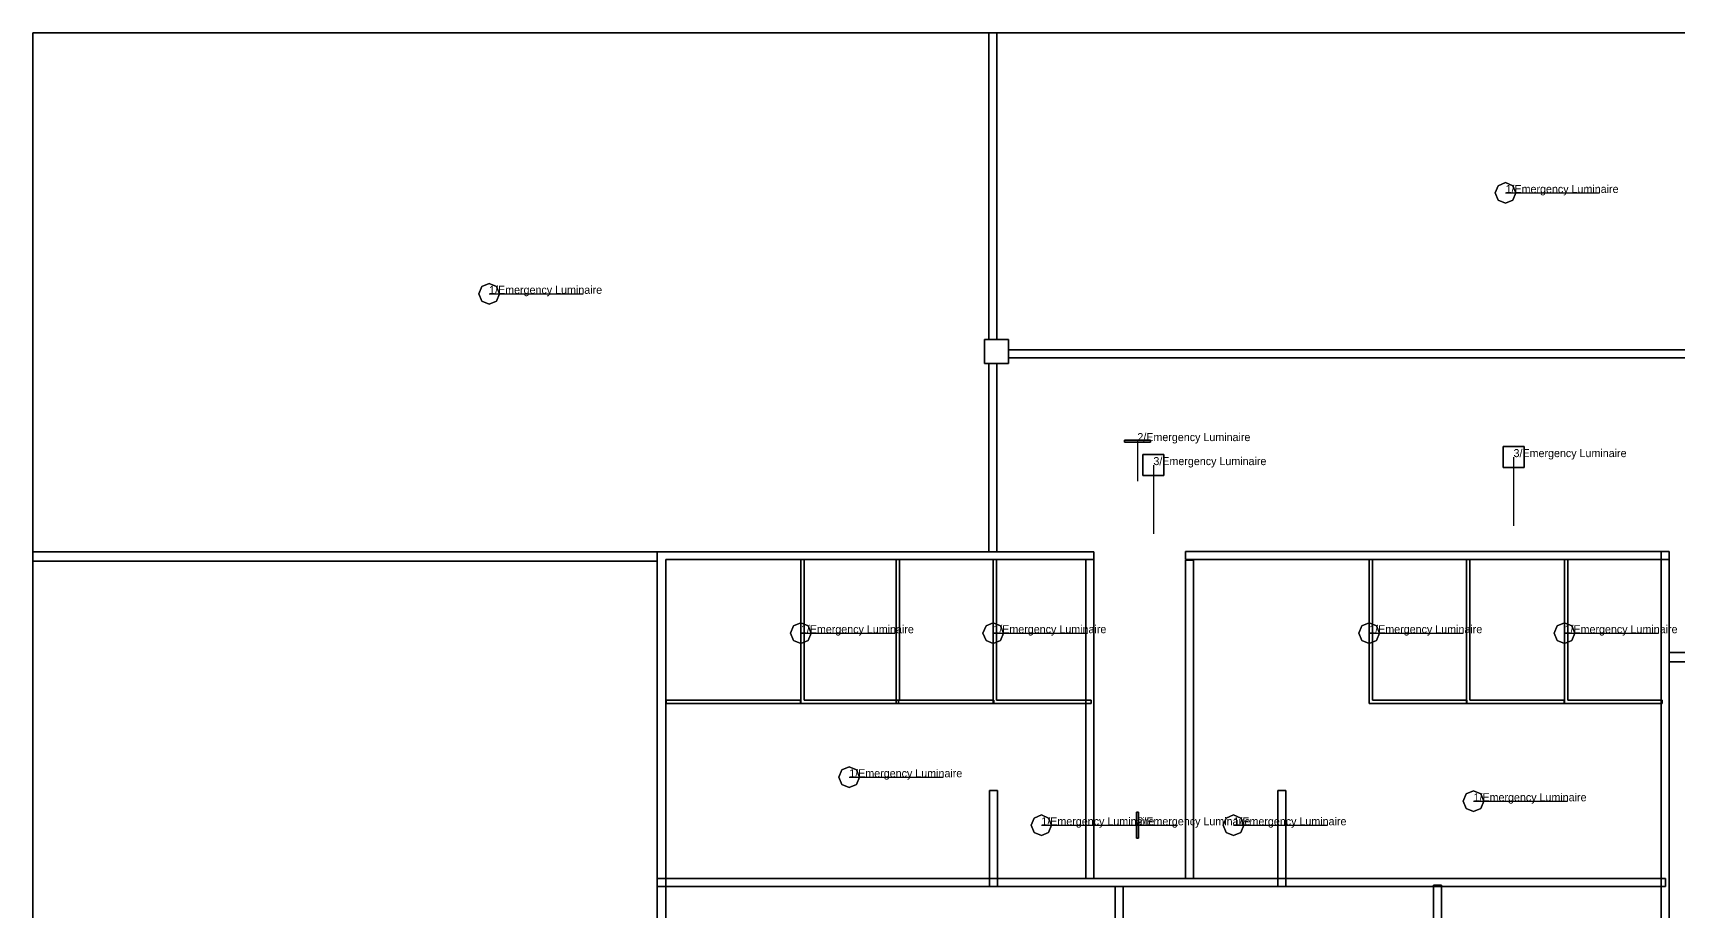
# Model space of a CAD drawing. Extents: x 0 to 55.4, y 0 to 23.2.
# Drawn here: x 0 to 20.56, y 11.83 to 22.8 of the extents above; entities that cross this region are included whole.
import ezdxf

# ---------------------------------------------------------------- set-up
doc = ezdxf.new("R2010")
doc.units = 0
doc.header["$MEASUREMENT"] = 0
for name, color, linetype in [('DLXFURN', 5, 'Continuous'), ('DLXLUM', 7, 'Continuous'), ('DLXLUMEX', 7, 'Continuous'), ('DLXSCENE', 7, 'Continuous')]:
    doc.layers.add(name, color=color, linetype=linetype)

# ---------------------------------------------------------------- blocks, each defined once
blk = doc.blocks.new('*U0')
for p, q in [((-0.129, 0), (-0.091, 0.091)), ((-0.091, 0.091), (-0.129, 0)), ((-0.091, 0.091), (-0.129, 0)), ((-0.129, 0), (-0.091, 0.091)), ((-0.091, -0.091), (-0.129, 0)), ((-0.129, 0), (-0.091, -0.091)), ((-0.129, 0), (-0.129, 0)), ((-0.129, 0), (-0.091, -0.091)), ((-0.091, -0.091), (-0.129, 0)), ((-0.129, 0), (-0.129, 0)), ((-0.091, 0.091), (0, 0.129)), ((0, 0.129), (-0.091, 0.091)), ((0, 0.129), (-0.091, 0.091)), ((-0.091, 0.091), (0, 0.129)), ((-0.091, 0.091), (-0.091, 0.091)), ((-0.091, 0.091), (-0.091, 0.091)), ((0, 0.129), (0.091, 0.091)), ((0.091, 0.091), (0, 0.129)), ((0, 0.129), (0, 0.129)), ((0.091, 0.091), (0, 0.129)), ((0, 0.129), (0, 0.129)), ((0, 0.129), (0.091, 0.091)), ((0.091, 0.091), (0.129, 0)), ((0.129, 0), (0.091, 0.091)), ((0.091, 0.091), (0.091, 0.091)), ((0.129, 0), (0.091, 0.091)), ((0.091, 0.091), (0.091, 0.091)), ((0.091, 0.091), (0.129, 0)), ((0.129, 0), (0.091, -0.091)), ((0.091, -0.091), (0.129, 0)), ((0.091, -0.091), (0.129, 0)), ((0.129, 0), (0.091, -0.091)), ((0.129, 0), (0.129, 0)), ((0.129, 0), (0.129, 0)), ((0, -0.129), (-0.091, -0.091)), ((-0.091, -0.091), (0, -0.129)), ((-0.091, -0.091), (-0.091, -0.091)), ((-0.091, -0.091), (0, -0.129)), ((0, -0.129), (-0.091, -0.091)), ((-0.091, -0.091), (-0.091, -0.091)), ((0.091, -0.091), (0, -0.129)), ((0, -0.129), (0.091, -0.091)), ((0, -0.129), (0.091, -0.091)), ((0.091, -0.091), (0, -0.129)), ((0, -0.129), (0, -0.129)), ((0, -0.129), (0, -0.129)), ((0.091, -0.091), (0.091, -0.091)), ((0.091, -0.091), (0.091, -0.091))]:
    blk.add_line(p, q)
at = {"color": 1}
blk.add_line((0, 0), (1.175, 0), dxfattribs=at)
at = {"layer": 'DLXLUMEX', "color": 7}
blk.add_text('1/Emergency Luminaire', height=0.1, dxfattribs=at).set_placement((0, 0))
blk = doc.blocks.new('*U11')
for p, q in [((-0.129, 0), (-0.091, 0.091)), ((-0.091, 0.091), (-0.129, 0)), ((-0.091, 0.091), (-0.129, 0)), ((-0.129, 0), (-0.091, 0.091)), ((-0.091, -0.091), (-0.129, 0)), ((-0.129, 0), (-0.091, -0.091)), ((-0.129, 0), (-0.129, 0)), ((-0.129, 0), (-0.091, -0.091)), ((-0.091, -0.091), (-0.129, 0)), ((-0.129, 0), (-0.129, 0)), ((-0.091, 0.091), (0, 0.129)), ((0, 0.129), (-0.091, 0.091)), ((0, 0.129), (-0.091, 0.091)), ((-0.091, 0.091), (0, 0.129)), ((-0.091, 0.091), (-0.091, 0.091)), ((-0.091, 0.091), (-0.091, 0.091)), ((0, 0.129), (0.091, 0.091)), ((0.091, 0.091), (0, 0.129)), ((0, 0.129), (0, 0.129)), ((0.091, 0.091), (0, 0.129)), ((0, 0.129), (0, 0.129)), ((0, 0.129), (0.091, 0.091)), ((0.091, 0.091), (0.129, 0)), ((0.129, 0), (0.091, 0.091)), ((0.091, 0.091), (0.091, 0.091)), ((0.129, 0), (0.091, 0.091)), ((0.091, 0.091), (0.091, 0.091)), ((0.091, 0.091), (0.129, 0)), ((0.129, 0), (0.091, -0.091)), ((0.091, -0.091), (0.129, 0)), ((0.091, -0.091), (0.129, 0)), ((0.129, 0), (0.091, -0.091)), ((0.129, 0), (0.129, 0)), ((0.129, 0), (0.129, 0)), ((0, -0.129), (-0.091, -0.091)), ((-0.091, -0.091), (0, -0.129)), ((-0.091, -0.091), (-0.091, -0.091)), ((-0.091, -0.091), (0, -0.129)), ((0, -0.129), (-0.091, -0.091)), ((-0.091, -0.091), (-0.091, -0.091)), ((0.091, -0.091), (0, -0.129)), ((0, -0.129), (0.091, -0.091)), ((0, -0.129), (0.091, -0.091)), ((0.091, -0.091), (0, -0.129)), ((0, -0.129), (0, -0.129)), ((0, -0.129), (0, -0.129)), ((0.091, -0.091), (0.091, -0.091)), ((0.091, -0.091), (0.091, -0.091))]:
    blk.add_line(p, q)
at = {"color": 1}
blk.add_line((0, 0), (1.175, 0), dxfattribs=at)
at = {"layer": 'DLXLUMEX', "color": 7}
blk.add_text('1/Emergency Luminaire', height=0.1, dxfattribs=at).set_placement((0, 0))
blk = doc.blocks.new('*U6')
for p, q in [((-0.129, 0), (-0.091, 0.091)), ((-0.091, 0.091), (-0.129, 0)), ((-0.091, 0.091), (-0.129, 0)), ((-0.129, 0), (-0.091, 0.091)), ((-0.091, -0.091), (-0.129, 0)), ((-0.129, 0), (-0.091, -0.091)), ((-0.129, 0), (-0.129, 0)), ((-0.129, 0), (-0.091, -0.091)), ((-0.091, -0.091), (-0.129, 0)), ((-0.129, 0), (-0.129, 0)), ((-0.091, 0.091), (0, 0.129)), ((0, 0.129), (-0.091, 0.091)), ((0, 0.129), (-0.091, 0.091)), ((-0.091, 0.091), (0, 0.129)), ((-0.091, 0.091), (-0.091, 0.091)), ((-0.091, 0.091), (-0.091, 0.091)), ((0, 0.129), (0.091, 0.091)), ((0.091, 0.091), (0, 0.129)), ((0, 0.129), (0, 0.129)), ((0.091, 0.091), (0, 0.129)), ((0, 0.129), (0, 0.129)), ((0, 0.129), (0.091, 0.091)), ((0.091, 0.091), (0.129, 0)), ((0.129, 0), (0.091, 0.091)), ((0.091, 0.091), (0.091, 0.091)), ((0.129, 0), (0.091, 0.091)), ((0.091, 0.091), (0.091, 0.091)), ((0.091, 0.091), (0.129, 0)), ((0.129, 0), (0.091, -0.091)), ((0.091, -0.091), (0.129, 0)), ((0.091, -0.091), (0.129, 0)), ((0.129, 0), (0.091, -0.091)), ((0.129, 0), (0.129, 0)), ((0.129, 0), (0.129, 0)), ((0, -0.129), (-0.091, -0.091)), ((-0.091, -0.091), (0, -0.129)), ((-0.091, -0.091), (-0.091, -0.091)), ((-0.091, -0.091), (0, -0.129)), ((0, -0.129), (-0.091, -0.091)), ((-0.091, -0.091), (-0.091, -0.091)), ((0.091, -0.091), (0, -0.129)), ((0, -0.129), (0.091, -0.091)), ((0, -0.129), (0.091, -0.091)), ((0.091, -0.091), (0, -0.129)), ((0, -0.129), (0, -0.129)), ((0, -0.129), (0, -0.129)), ((0.091, -0.091), (0.091, -0.091)), ((0.091, -0.091), (0.091, -0.091))]:
    blk.add_line(p, q)
at = {"color": 1}
blk.add_line((0, 0), (1.175, 0), dxfattribs=at)
at = {"layer": 'DLXLUMEX', "color": 7}
blk.add_text('1/Emergency Luminaire', height=0.1, dxfattribs=at).set_placement((0, 0))
blk = doc.blocks.new('*U7')
for p, q in [((-0.129, 0), (-0.091, 0.091)), ((-0.091, 0.091), (-0.129, 0)), ((-0.091, 0.091), (-0.129, 0)), ((-0.129, 0), (-0.091, 0.091)), ((-0.091, -0.091), (-0.129, 0)), ((-0.129, 0), (-0.091, -0.091)), ((-0.129, 0), (-0.129, 0)), ((-0.129, 0), (-0.091, -0.091)), ((-0.091, -0.091), (-0.129, 0)), ((-0.129, 0), (-0.129, 0)), ((-0.091, 0.091), (0, 0.129)), ((0, 0.129), (-0.091, 0.091)), ((0, 0.129), (-0.091, 0.091)), ((-0.091, 0.091), (0, 0.129)), ((-0.091, 0.091), (-0.091, 0.091)), ((-0.091, 0.091), (-0.091, 0.091)), ((0, 0.129), (0.091, 0.091)), ((0.091, 0.091), (0, 0.129)), ((0, 0.129), (0, 0.129)), ((0.091, 0.091), (0, 0.129)), ((0, 0.129), (0, 0.129)), ((0, 0.129), (0.091, 0.091)), ((0.091, 0.091), (0.129, 0)), ((0.129, 0), (0.091, 0.091)), ((0.091, 0.091), (0.091, 0.091)), ((0.129, 0), (0.091, 0.091)), ((0.091, 0.091), (0.091, 0.091)), ((0.091, 0.091), (0.129, 0)), ((0.129, 0), (0.091, -0.091)), ((0.091, -0.091), (0.129, 0)), ((0.091, -0.091), (0.129, 0)), ((0.129, 0), (0.091, -0.091)), ((0.129, 0), (0.129, 0)), ((0.129, 0), (0.129, 0)), ((0, -0.129), (-0.091, -0.091)), ((-0.091, -0.091), (0, -0.129)), ((-0.091, -0.091), (-0.091, -0.091)), ((-0.091, -0.091), (0, -0.129)), ((0, -0.129), (-0.091, -0.091)), ((-0.091, -0.091), (-0.091, -0.091)), ((0.091, -0.091), (0, -0.129)), ((0, -0.129), (0.091, -0.091)), ((0, -0.129), (0.091, -0.091)), ((0.091, -0.091), (0, -0.129)), ((0, -0.129), (0, -0.129)), ((0, -0.129), (0, -0.129)), ((0.091, -0.091), (0.091, -0.091)), ((0.091, -0.091), (0.091, -0.091))]:
    blk.add_line(p, q)
at = {"color": 1}
blk.add_line((0, 0), (1.175, 0), dxfattribs=at)
at = {"layer": 'DLXLUMEX', "color": 7}
blk.add_text('1/Emergency Luminaire', height=0.1, dxfattribs=at).set_placement((0, 0))
blk = doc.blocks.new('*U10')
for p, q in [((-0.131, 0.131), (-0.131, -0.131)), ((0.131, 0.131), (-0.131, 0.131)), ((0.131, 0.131), (-0.131, 0.131)), ((-0.131, 0.131), (-0.131, 0.131)), ((-0.131, 0.131), (0.131, 0.131)), ((-0.131, 0.131), (-0.131, -0.131)), ((-0.131, -0.131), (-0.131, 0.131)), ((-0.131, 0.131), (-0.131, 0.131)), ((-0.131, 0.131), (0.131, 0.131)), ((-0.131, -0.131), (-0.131, 0.131)), ((0.131, -0.131), (0.131, 0.131)), ((0.131, 0.131), (0.131, 0.131)), ((0.131, -0.131), (0.131, 0.131)), ((0.131, 0.131), (0.131, 0.131)), ((0.131, 0.131), (0.131, -0.131)), ((0.131, 0.131), (0.131, -0.131)), ((-0.131, -0.131), (0.131, -0.131)), ((-0.131, -0.131), (0.131, -0.131)), ((0.131, -0.131), (-0.131, -0.131)), ((-0.131, -0.131), (-0.131, -0.131)), ((-0.131, -0.131), (-0.131, -0.131)), ((0.131, -0.131), (-0.131, -0.131)), ((0.131, -0.131), (0.131, -0.131)), ((0.131, -0.131), (0.131, -0.131))]:
    blk.add_line(p, q)
at = {"color": 1}
blk.add_line((0, 0), (0, -0.86), dxfattribs=at)
at = {"layer": 'DLXLUMEX', "color": 7}
blk.add_text('3/Emergency Luminaire', height=0.1, dxfattribs=at).set_placement((0, 0))
blk = doc.blocks.new('*U15')
for p, q in [((-0.131, 0.131), (-0.131, -0.131)), ((0.131, 0.131), (-0.131, 0.131)), ((0.131, 0.131), (-0.131, 0.131)), ((-0.131, 0.131), (-0.131, 0.131)), ((-0.131, 0.131), (0.131, 0.131)), ((-0.131, 0.131), (-0.131, -0.131)), ((-0.131, -0.131), (-0.131, 0.131)), ((-0.131, 0.131), (-0.131, 0.131)), ((-0.131, 0.131), (0.131, 0.131)), ((-0.131, -0.131), (-0.131, 0.131)), ((0.131, -0.131), (0.131, 0.131)), ((0.131, 0.131), (0.131, 0.131)), ((0.131, -0.131), (0.131, 0.131)), ((0.131, 0.131), (0.131, 0.131)), ((0.131, 0.131), (0.131, -0.131)), ((0.131, 0.131), (0.131, -0.131)), ((-0.131, -0.131), (0.131, -0.131)), ((-0.131, -0.131), (0.131, -0.131)), ((0.131, -0.131), (-0.131, -0.131)), ((-0.131, -0.131), (-0.131, -0.131)), ((-0.131, -0.131), (-0.131, -0.131)), ((0.131, -0.131), (-0.131, -0.131)), ((0.131, -0.131), (0.131, -0.131)), ((0.131, -0.131), (0.131, -0.131))]:
    blk.add_line(p, q)
at = {"color": 1}
blk.add_line((0, 0), (0, -0.86), dxfattribs=at)
at = {"layer": 'DLXLUMEX', "color": 7}
blk.add_text('3/Emergency Luminaire', height=0.1, dxfattribs=at).set_placement((0, 0))
blk = doc.blocks.new('*U20')
for p, q in [((-0.129, 0), (-0.091, 0.091)), ((-0.091, 0.091), (-0.129, 0)), ((-0.091, 0.091), (-0.129, 0)), ((-0.129, 0), (-0.091, 0.091)), ((-0.091, -0.091), (-0.129, 0)), ((-0.129, 0), (-0.091, -0.091)), ((-0.129, 0), (-0.129, 0)), ((-0.129, 0), (-0.091, -0.091)), ((-0.091, -0.091), (-0.129, 0)), ((-0.129, 0), (-0.129, 0)), ((-0.091, 0.091), (0, 0.129)), ((0, 0.129), (-0.091, 0.091)), ((0, 0.129), (-0.091, 0.091)), ((-0.091, 0.091), (0, 0.129)), ((-0.091, 0.091), (-0.091, 0.091)), ((-0.091, 0.091), (-0.091, 0.091)), ((0, 0.129), (0.091, 0.091)), ((0.091, 0.091), (0, 0.129)), ((0, 0.129), (0, 0.129)), ((0.091, 0.091), (0, 0.129)), ((0, 0.129), (0, 0.129)), ((0, 0.129), (0.091, 0.091)), ((0.091, 0.091), (0.129, 0)), ((0.129, 0), (0.091, 0.091)), ((0.091, 0.091), (0.091, 0.091)), ((0.129, 0), (0.091, 0.091)), ((0.091, 0.091), (0.091, 0.091)), ((0.091, 0.091), (0.129, 0)), ((0.129, 0), (0.091, -0.091)), ((0.091, -0.091), (0.129, 0)), ((0.091, -0.091), (0.129, 0)), ((0.129, 0), (0.091, -0.091)), ((0.129, 0), (0.129, 0)), ((0.129, 0), (0.129, 0)), ((0, -0.129), (-0.091, -0.091)), ((-0.091, -0.091), (0, -0.129)), ((-0.091, -0.091), (-0.091, -0.091)), ((-0.091, -0.091), (0, -0.129)), ((0, -0.129), (-0.091, -0.091)), ((-0.091, -0.091), (-0.091, -0.091)), ((0.091, -0.091), (0, -0.129)), ((0, -0.129), (0.091, -0.091)), ((0, -0.129), (0.091, -0.091)), ((0.091, -0.091), (0, -0.129)), ((0, -0.129), (0, -0.129)), ((0, -0.129), (0, -0.129)), ((0.091, -0.091), (0.091, -0.091)), ((0.091, -0.091), (0.091, -0.091))]:
    blk.add_line(p, q)
at = {"color": 1}
blk.add_line((0, 0), (1.175, 0), dxfattribs=at)
at = {"layer": 'DLXLUMEX', "color": 7}
blk.add_text('1/Emergency Luminaire', height=0.1, dxfattribs=at).set_placement((0, 0))
blk = doc.blocks.new('*U21')
for p, q in [((-0.129, 0), (-0.091, 0.091)), ((-0.091, 0.091), (-0.129, 0)), ((-0.091, 0.091), (-0.129, 0)), ((-0.129, 0), (-0.091, 0.091)), ((-0.091, -0.091), (-0.129, 0)), ((-0.129, 0), (-0.091, -0.091)), ((-0.129, 0), (-0.129, 0)), ((-0.129, 0), (-0.091, -0.091)), ((-0.091, -0.091), (-0.129, 0)), ((-0.129, 0), (-0.129, 0)), ((-0.091, 0.091), (0, 0.129)), ((0, 0.129), (-0.091, 0.091)), ((0, 0.129), (-0.091, 0.091)), ((-0.091, 0.091), (0, 0.129)), ((-0.091, 0.091), (-0.091, 0.091)), ((-0.091, 0.091), (-0.091, 0.091)), ((0, 0.129), (0.091, 0.091)), ((0.091, 0.091), (0, 0.129)), ((0, 0.129), (0, 0.129)), ((0.091, 0.091), (0, 0.129)), ((0, 0.129), (0, 0.129)), ((0, 0.129), (0.091, 0.091)), ((0.091, 0.091), (0.129, 0)), ((0.129, 0), (0.091, 0.091)), ((0.091, 0.091), (0.091, 0.091)), ((0.129, 0), (0.091, 0.091)), ((0.091, 0.091), (0.091, 0.091)), ((0.091, 0.091), (0.129, 0)), ((0.129, 0), (0.091, -0.091)), ((0.091, -0.091), (0.129, 0)), ((0.091, -0.091), (0.129, 0)), ((0.129, 0), (0.091, -0.091)), ((0.129, 0), (0.129, 0)), ((0.129, 0), (0.129, 0)), ((0, -0.129), (-0.091, -0.091)), ((-0.091, -0.091), (0, -0.129)), ((-0.091, -0.091), (-0.091, -0.091)), ((-0.091, -0.091), (0, -0.129)), ((0, -0.129), (-0.091, -0.091)), ((-0.091, -0.091), (-0.091, -0.091)), ((0.091, -0.091), (0, -0.129)), ((0, -0.129), (0.091, -0.091)), ((0, -0.129), (0.091, -0.091)), ((0.091, -0.091), (0, -0.129)), ((0, -0.129), (0, -0.129)), ((0, -0.129), (0, -0.129)), ((0.091, -0.091), (0.091, -0.091)), ((0.091, -0.091), (0.091, -0.091))]:
    blk.add_line(p, q)
at = {"color": 1}
blk.add_line((0, 0), (1.175, 0), dxfattribs=at)
at = {"layer": 'DLXLUMEX', "color": 7}
blk.add_text('1/Emergency Luminaire', height=0.1, dxfattribs=at).set_placement((0, 0))
blk = doc.blocks.new('*U23')
for p, q in [((-0.129, 0), (-0.091, 0.091)), ((-0.091, 0.091), (-0.129, 0)), ((-0.091, 0.091), (-0.129, 0)), ((-0.129, 0), (-0.091, 0.091)), ((-0.091, -0.091), (-0.129, 0)), ((-0.129, 0), (-0.091, -0.091)), ((-0.129, 0), (-0.129, 0)), ((-0.129, 0), (-0.091, -0.091)), ((-0.091, -0.091), (-0.129, 0)), ((-0.129, 0), (-0.129, 0)), ((-0.091, 0.091), (0, 0.129)), ((0, 0.129), (-0.091, 0.091)), ((0, 0.129), (-0.091, 0.091)), ((-0.091, 0.091), (0, 0.129)), ((-0.091, 0.091), (-0.091, 0.091)), ((-0.091, 0.091), (-0.091, 0.091)), ((0, 0.129), (0.091, 0.091)), ((0.091, 0.091), (0, 0.129)), ((0, 0.129), (0, 0.129)), ((0.091, 0.091), (0, 0.129)), ((0, 0.129), (0, 0.129)), ((0, 0.129), (0.091, 0.091)), ((0.091, 0.091), (0.129, 0)), ((0.129, 0), (0.091, 0.091)), ((0.091, 0.091), (0.091, 0.091)), ((0.129, 0), (0.091, 0.091)), ((0.091, 0.091), (0.091, 0.091)), ((0.091, 0.091), (0.129, 0)), ((0.129, 0), (0.091, -0.091)), ((0.091, -0.091), (0.129, 0)), ((0.091, -0.091), (0.129, 0)), ((0.129, 0), (0.091, -0.091)), ((0.129, 0), (0.129, 0)), ((0.129, 0), (0.129, 0)), ((0, -0.129), (-0.091, -0.091)), ((-0.091, -0.091), (0, -0.129)), ((-0.091, -0.091), (-0.091, -0.091)), ((-0.091, -0.091), (0, -0.129)), ((0, -0.129), (-0.091, -0.091)), ((-0.091, -0.091), (-0.091, -0.091)), ((0.091, -0.091), (0, -0.129)), ((0, -0.129), (0.091, -0.091)), ((0, -0.129), (0.091, -0.091)), ((0.091, -0.091), (0, -0.129)), ((0, -0.129), (0, -0.129)), ((0, -0.129), (0, -0.129)), ((0.091, -0.091), (0.091, -0.091)), ((0.091, -0.091), (0.091, -0.091))]:
    blk.add_line(p, q)
at = {"color": 1}
blk.add_line((0, 0), (1.175, 0), dxfattribs=at)
at = {"layer": 'DLXLUMEX', "color": 7}
blk.add_text('1/Emergency Luminaire', height=0.1, dxfattribs=at).set_placement((0, 0))
blk = doc.blocks.new('*U24')
for p, q in [((-0.129, 0), (-0.091, 0.091)), ((-0.091, 0.091), (-0.129, 0)), ((-0.091, 0.091), (-0.129, 0)), ((-0.129, 0), (-0.091, 0.091)), ((-0.091, -0.091), (-0.129, 0)), ((-0.129, 0), (-0.091, -0.091)), ((-0.129, 0), (-0.129, 0)), ((-0.129, 0), (-0.091, -0.091)), ((-0.091, -0.091), (-0.129, 0)), ((-0.129, 0), (-0.129, 0)), ((-0.091, 0.091), (0, 0.129)), ((0, 0.129), (-0.091, 0.091)), ((0, 0.129), (-0.091, 0.091)), ((-0.091, 0.091), (0, 0.129)), ((-0.091, 0.091), (-0.091, 0.091)), ((-0.091, 0.091), (-0.091, 0.091)), ((0, 0.129), (0.091, 0.091)), ((0.091, 0.091), (0, 0.129)), ((0, 0.129), (0, 0.129)), ((0.091, 0.091), (0, 0.129)), ((0, 0.129), (0, 0.129)), ((0, 0.129), (0.091, 0.091)), ((0.091, 0.091), (0.129, 0)), ((0.129, 0), (0.091, 0.091)), ((0.091, 0.091), (0.091, 0.091)), ((0.129, 0), (0.091, 0.091)), ((0.091, 0.091), (0.091, 0.091)), ((0.091, 0.091), (0.129, 0)), ((0.129, 0), (0.091, -0.091)), ((0.091, -0.091), (0.129, 0)), ((0.091, -0.091), (0.129, 0)), ((0.129, 0), (0.091, -0.091)), ((0.129, 0), (0.129, 0)), ((0.129, 0), (0.129, 0)), ((0, -0.129), (-0.091, -0.091)), ((-0.091, -0.091), (0, -0.129)), ((-0.091, -0.091), (-0.091, -0.091)), ((-0.091, -0.091), (0, -0.129)), ((0, -0.129), (-0.091, -0.091)), ((-0.091, -0.091), (-0.091, -0.091)), ((0.091, -0.091), (0, -0.129)), ((0, -0.129), (0.091, -0.091)), ((0, -0.129), (0.091, -0.091)), ((0.091, -0.091), (0, -0.129)), ((0, -0.129), (0, -0.129)), ((0, -0.129), (0, -0.129)), ((0.091, -0.091), (0.091, -0.091)), ((0.091, -0.091), (0.091, -0.091))]:
    blk.add_line(p, q)
at = {"color": 1}
blk.add_line((0, 0), (1.175, 0), dxfattribs=at)
at = {"layer": 'DLXLUMEX', "color": 7}
blk.add_text('1/Emergency Luminaire', height=0.1, dxfattribs=at).set_placement((0, 0))
blk = doc.blocks.new('*U25')
for p, q in [((-0.129, 0), (-0.091, 0.091)), ((-0.091, 0.091), (-0.129, 0)), ((-0.091, 0.091), (-0.129, 0)), ((-0.129, 0), (-0.091, 0.091)), ((-0.091, -0.091), (-0.129, 0)), ((-0.129, 0), (-0.091, -0.091)), ((-0.129, 0), (-0.129, 0)), ((-0.129, 0), (-0.091, -0.091)), ((-0.091, -0.091), (-0.129, 0)), ((-0.129, 0), (-0.129, 0)), ((-0.091, 0.091), (0, 0.129)), ((0, 0.129), (-0.091, 0.091)), ((0, 0.129), (-0.091, 0.091)), ((-0.091, 0.091), (0, 0.129)), ((-0.091, 0.091), (-0.091, 0.091)), ((-0.091, 0.091), (-0.091, 0.091)), ((0, 0.129), (0.091, 0.091)), ((0.091, 0.091), (0, 0.129)), ((0, 0.129), (0, 0.129)), ((0.091, 0.091), (0, 0.129)), ((0, 0.129), (0, 0.129)), ((0, 0.129), (0.091, 0.091)), ((0.091, 0.091), (0.129, 0)), ((0.129, 0), (0.091, 0.091)), ((0.091, 0.091), (0.091, 0.091)), ((0.129, 0), (0.091, 0.091)), ((0.091, 0.091), (0.091, 0.091)), ((0.091, 0.091), (0.129, 0)), ((0.129, 0), (0.091, -0.091)), ((0.091, -0.091), (0.129, 0)), ((0.091, -0.091), (0.129, 0)), ((0.129, 0), (0.091, -0.091)), ((0.129, 0), (0.129, 0)), ((0.129, 0), (0.129, 0)), ((0, -0.129), (-0.091, -0.091)), ((-0.091, -0.091), (0, -0.129)), ((-0.091, -0.091), (-0.091, -0.091)), ((-0.091, -0.091), (0, -0.129)), ((0, -0.129), (-0.091, -0.091)), ((-0.091, -0.091), (-0.091, -0.091)), ((0.091, -0.091), (0, -0.129)), ((0, -0.129), (0.091, -0.091)), ((0, -0.129), (0.091, -0.091)), ((0.091, -0.091), (0, -0.129)), ((0, -0.129), (0, -0.129)), ((0, -0.129), (0, -0.129)), ((0.091, -0.091), (0.091, -0.091)), ((0.091, -0.091), (0.091, -0.091))]:
    blk.add_line(p, q)
at = {"color": 1}
blk.add_line((0, 0), (1.175, 0), dxfattribs=at)
at = {"layer": 'DLXLUMEX', "color": 7}
blk.add_text('1/Emergency Luminaire', height=0.1, dxfattribs=at).set_placement((0, 0))
blk = doc.blocks.new('*U26')
for p, q in [((-0.129, 0), (-0.091, 0.091)), ((-0.091, 0.091), (-0.129, 0)), ((-0.091, 0.091), (-0.129, 0)), ((-0.129, 0), (-0.091, 0.091)), ((-0.091, -0.091), (-0.129, 0)), ((-0.129, 0), (-0.091, -0.091)), ((-0.129, 0), (-0.129, 0)), ((-0.129, 0), (-0.091, -0.091)), ((-0.091, -0.091), (-0.129, 0)), ((-0.129, 0), (-0.129, 0)), ((-0.091, 0.091), (0, 0.129)), ((0, 0.129), (-0.091, 0.091)), ((0, 0.129), (-0.091, 0.091)), ((-0.091, 0.091), (0, 0.129)), ((-0.091, 0.091), (-0.091, 0.091)), ((-0.091, 0.091), (-0.091, 0.091)), ((0, 0.129), (0.091, 0.091)), ((0.091, 0.091), (0, 0.129)), ((0, 0.129), (0, 0.129)), ((0.091, 0.091), (0, 0.129)), ((0, 0.129), (0, 0.129)), ((0, 0.129), (0.091, 0.091)), ((0.091, 0.091), (0.129, 0)), ((0.129, 0), (0.091, 0.091)), ((0.091, 0.091), (0.091, 0.091)), ((0.129, 0), (0.091, 0.091)), ((0.091, 0.091), (0.091, 0.091)), ((0.091, 0.091), (0.129, 0)), ((0.129, 0), (0.091, -0.091)), ((0.091, -0.091), (0.129, 0)), ((0.091, -0.091), (0.129, 0)), ((0.129, 0), (0.091, -0.091)), ((0.129, 0), (0.129, 0)), ((0.129, 0), (0.129, 0)), ((0, -0.129), (-0.091, -0.091)), ((-0.091, -0.091), (0, -0.129)), ((-0.091, -0.091), (-0.091, -0.091)), ((-0.091, -0.091), (0, -0.129)), ((0, -0.129), (-0.091, -0.091)), ((-0.091, -0.091), (-0.091, -0.091)), ((0.091, -0.091), (0, -0.129)), ((0, -0.129), (0.091, -0.091)), ((0, -0.129), (0.091, -0.091)), ((0.091, -0.091), (0, -0.129)), ((0, -0.129), (0, -0.129)), ((0, -0.129), (0, -0.129)), ((0.091, -0.091), (0.091, -0.091)), ((0.091, -0.091), (0.091, -0.091))]:
    blk.add_line(p, q)
at = {"color": 1}
blk.add_line((0, 0), (1.175, 0), dxfattribs=at)
at = {"layer": 'DLXLUMEX', "color": 7}
blk.add_text('1/Emergency Luminaire', height=0.1, dxfattribs=at).set_placement((0, 0))
blk = doc.blocks.new('*U29')
for p, q in [((0.013, 0.162), (-0.013, 0.162)), ((-0.013, 0.162), (-0.013, -0.162)), ((-0.013, 0.162), (-0.013, -0.162)), ((-0.013, -0.162), (-0.013, 0.162)), ((-0.013, 0.162), (-0.013, 0.162)), ((0.013, 0.162), (-0.013, 0.162)), ((-0.013, 0.162), (-0.013, 0.162)), ((-0.013, 0.162), (0.013, 0.162)), ((-0.013, -0.162), (-0.013, 0.162)), ((-0.013, 0.162), (0.013, 0.162)), ((0.013, -0.162), (0.013, 0.162)), ((0.013, 0.162), (0.013, 0.162)), ((0.013, -0.162), (0.013, 0.162)), ((0.013, 0.162), (0.013, 0.162)), ((0.013, 0.162), (0.013, -0.162)), ((0.013, 0.162), (0.013, -0.162)), ((-0.013, -0.162), (0.013, -0.162)), ((-0.013, -0.162), (-0.013, -0.162)), ((-0.013, -0.162), (0.013, -0.162)), ((0.013, -0.162), (-0.013, -0.162)), ((-0.013, -0.162), (-0.013, -0.162)), ((0.013, -0.162), (-0.013, -0.162)), ((0.013, -0.162), (0.013, -0.162)), ((0.013, -0.162), (0.013, -0.162))]:
    blk.add_line(p, q)
at = {"color": 1}
blk.add_line((0, 0), (0.5, 0), dxfattribs=at)
at = {"layer": 'DLXLUMEX', "color": 7}
blk.add_text('2/Emergency Luminaire', height=0.1, dxfattribs=at).set_placement((0, 0))
blk = doc.blocks.new('*U30')
for p, q in [((-0.162, 0.013), (-0.162, -0.013)), ((0.162, 0.013), (-0.162, 0.013)), ((0.162, 0.013), (-0.162, 0.013)), ((-0.162, 0.013), (-0.162, 0.013)), ((-0.162, 0.013), (0.162, 0.013)), ((-0.162, 0.013), (-0.162, -0.013)), ((-0.162, -0.013), (-0.162, 0.013)), ((-0.162, 0.013), (-0.162, 0.013)), ((-0.162, 0.013), (0.162, 0.013)), ((-0.162, -0.013), (-0.162, 0.013)), ((0.162, -0.013), (0.162, 0.013)), ((0.162, 0.013), (0.162, 0.013)), ((0.162, -0.013), (0.162, 0.013)), ((0.162, 0.013), (0.162, 0.013)), ((0.162, 0.013), (0.162, -0.013)), ((0.162, 0.013), (0.162, -0.013)), ((-0.162, -0.013), (0.162, -0.013)), ((-0.162, -0.013), (0.162, -0.013)), ((0.162, -0.013), (-0.162, -0.013)), ((-0.162, -0.013), (-0.162, -0.013)), ((-0.162, -0.013), (-0.162, -0.013)), ((0.162, -0.013), (-0.162, -0.013)), ((0.162, -0.013), (0.162, -0.013)), ((0.162, -0.013), (0.162, -0.013))]:
    blk.add_line(p, q)
at = {"color": 1}
blk.add_line((0, 0), (0, -0.5), dxfattribs=at)
at = {"layer": 'DLXLUMEX', "color": 7}
blk.add_text('2/Emergency Luminaire', height=0.1, dxfattribs=at).set_placement((0, 0))
blk = doc.blocks.new('*U42')
for p, q in [((0.1, 0.25), (0.1, 4.079)), ((0.1, 4.079), (0.1, 4.079)), ((0.1, 4.079), (0.1, 0.25)), ((0.2, 0.25), (0.2, 4.079)), ((0.2, 4.079), (0.2, 4.079)), ((0.2, 4.079), (0.2, 0.25)), ((0.1, 0.25), (0.1, 0.25)), ((0.2, 0.25), (0.2, 0.25)), ((0.1, -0.05), (0.1, -0.05)), ((0.1, -0.05), (0.1, -2.403)), ((0.1, -2.403), (0.1, -0.05)), ((0.2, -0.05), (0.2, -0.05)), ((0.2, -0.05), (0.2, -2.403)), ((0.2, -2.403), (0.2, -0.05)), ((0.1, -2.403), (0.2, -2.403)), ((0.2, -2.403), (0.1, -2.403)), ((0.1, -2.403), (0.1, -2.403)), ((0.1, -2.403), (0.1, -2.403)), ((0.2, -2.403), (0.2, -2.403)), ((0.2, -2.403), (0.2, -2.403))]:
    blk.add_line(p, q)
blk = doc.blocks.new('*U43')
for p, q in [((5.154, 9.097), (-0.3, 9.097)), ((-0.3, 9.097), (-0.3, 9.097)), ((-0.3, 9.097), (5.154, 9.097)), ((-0.3, 9.097), (-0.3, -0.616)), ((-0.3, -0.616), (-0.3, 9.097)), ((-0.3, 9.097), (-0.3, 9.097)), ((5.154, 9), (5.154, 9.097)), ((5.154, 9.097), (5.154, 9.097)), ((5.154, 9.097), (5.154, 9)), ((5.154, 9.097), (5.154, 9.097)), ((-0.191, -0.618), (-0.191, 9)), ((-0.191, 9), (-0.191, 9)), ((-0.191, 9), (-0.191, -0.618)), ((5.154, 9), (-0.191, 9)), ((-0.191, 9), (-0.191, 9)), ((-0.191, 9), (5.154, 9)), ((5.154, 9), (5.154, 9)), ((5.154, 9), (5.154, 9)), ((-0.3, -0.616), (-0.191, -0.618)), ((-0.191, -0.618), (-0.3, -0.616)), ((-0.3, -0.616), (-0.3, -0.616)), ((-0.3, -0.616), (-0.3, -0.616)), ((-0.191, -0.618), (-0.191, -0.618)), ((-0.191, -0.618), (-0.191, -0.618))]:
    blk.add_line(p, q)
blk = doc.blocks.new('*U45')
for p, q in [((0.1, 9.806), (0.1, 9.806)), ((0.1, 9.806), (0.2, 9.806)), ((0.2, 9.806), (0.1, 9.806)), ((0.1, 0.105), (0.1, 9.806)), ((0.1, 9.806), (0.1, 9.806)), ((0.1, 9.806), (0.1, 0.105)), ((0.2, 9.806), (0.2, 9.806)), ((0.2, 9.806), (0.2, 0.105)), ((0.2, 0.105), (0.2, 9.806)), ((0.2, 9.806), (0.2, 9.806)), ((0.1, 0.105), (0.2, 0.105)), ((0.2, 0.105), (0.1, 0.105)), ((0.1, 0.105), (0.1, 0.105)), ((0.1, 0.105), (0.1, 0.105)), ((0.2, 0.105), (0.2, 0.105)), ((0.2, 0.105), (0.2, 0.105))]:
    blk.add_line(p, q)
blk = doc.blocks.new('*U46')
for p, q in [((0.2, 4.087), (0.1, 4.087)), ((0.1, 4.087), (0.1, 4.087)), ((0.1, 4.087), (0.2, 4.087)), ((0.1, 0.102), (0.1, 4.087)), ((0.1, 4.087), (0.1, 4.087)), ((0.1, 4.087), (0.1, 0.102)), ((0.2, 4.087), (0.2, 4.087)), ((0.2, 4.087), (0.2, 0.102)), ((0.2, 0.102), (0.2, 4.087)), ((0.2, 4.087), (0.2, 4.087)), ((0.1, 0.102), (0.2, 0.102)), ((0.2, 0.102), (0.1, 0.102)), ((0.1, 0.102), (0.1, 0.102)), ((0.1, 0.102), (0.1, 0.102)), ((0.2, 0.102), (0.2, 0.102)), ((0.2, 0.102), (0.2, 0.102))]:
    blk.add_line(p, q)
blk = doc.blocks.new('*U47')
for p, q in [((0.2, 4.079), (0.1, 4.079)), ((0.1, 4.079), (0.1, 4.079)), ((0.1, 4.079), (0.2, 4.079)), ((0.1, 4.079), (0.1, 0.1)), ((0.1, 0.1), (0.1, 4.079)), ((0.1, 4.079), (0.1, 4.079)), ((0.2, 0.1), (0.2, 4.079)), ((0.2, 4.079), (0.2, 4.079)), ((0.2, 4.079), (0.2, 0.1)), ((0.2, 4.079), (0.2, 4.079)), ((0.1, 0.1), (0.2, 0.1)), ((0.2, 0.1), (0.1, 0.1)), ((0.1, 0.1), (0.1, 0.1)), ((0.1, 0.1), (0.1, 0.1)), ((0.2, 0.1), (0.2, 0.1)), ((0.2, 0.1), (0.2, 0.1))]:
    blk.add_line(p, q)
blk = doc.blocks.new('*U48')
for p, q in [((0, -0.2), (0, -0.1)), ((0, -0.1), (0, -0.1)), ((0, -0.1), (0, -0.2)), ((0, -0.1), (0, -0.1)), ((0, -0.1), (12.6, -0.1)), ((12.6, -0.1), (0, -0.1)), ((0, -0.2), (0, -0.2)), ((0, -0.2), (12.6, -0.2)), ((12.6, -0.2), (0, -0.2)), ((0, -0.2), (0, -0.2)), ((12.6, -0.2), (12.6, -0.1)), ((12.6, -0.1), (12.6, -0.1)), ((12.6, -0.1), (12.6, -0.2)), ((12.6, -0.1), (12.6, -0.1)), ((12.6, -0.2), (12.6, -0.2)), ((12.6, -0.2), (12.6, -0.2))]:
    blk.add_line(p, q)
blk = doc.blocks.new('*U49')
for p, q in [((0.2, 1.2), (0.1, 1.2)), ((0.1, 1.2), (0.1, 1.2)), ((0.1, 1.2), (0.2, 1.2)), ((0.1, 1.2), (0.1, 0)), ((0.1, 0), (0.1, 1.2)), ((0.1, 1.2), (0.1, 1.2)), ((0.2, 1.2), (0.2, 1.2)), ((0.2, 1.2), (0.2, 0)), ((0.2, 0), (0.2, 1.2)), ((0.2, 1.2), (0.2, 1.2)), ((0.1, 0), (0.2, 0)), ((0.2, 0), (0.1, 0)), ((0.1, 0), (0.1, 0)), ((0.1, 0), (0.1, 0)), ((0.2, 0), (0.2, 0)), ((0.2, 0), (0.2, 0))]:
    blk.add_line(p, q)
blk = doc.blocks.new('*U50')
for p, q in [((0.2, 1.2), (0.1, 1.2)), ((0.1, 1.2), (0.1, 1.2)), ((0.1, 1.2), (0.2, 1.2)), ((0.1, 1.2), (0.1, 0)), ((0.1, 0), (0.1, 1.2)), ((0.1, 1.2), (0.1, 1.2)), ((0.2, 0), (0.2, 1.2)), ((0.2, 1.2), (0.2, 1.2)), ((0.2, 1.2), (0.2, 0)), ((0.2, 1.2), (0.2, 1.2)), ((0.1, 0), (0.2, 0)), ((0.2, 0), (0.1, 0)), ((0.1, 0), (0.1, 0)), ((0.1, 0), (0.1, 0)), ((0.2, 0), (0.2, 0)), ((0.2, 0), (0.2, 0))]:
    blk.add_line(p, q)
blk = doc.blocks.new('*U51')
for p, q in [((0.127, 1.2), (0.127, -0.6)), ((0.168, 1.2), (0.127, 1.2)), ((0.127, 1.2), (0.168, 1.2)), ((0.127, -0.6), (0.127, 1.2)), ((0.168, 1.2), (0.127, 1.2)), ((0.127, 1.2), (0.127, 1.2)), ((0.127, 1.2), (0.168, 1.2)), ((0.127, 1.2), (0.127, -0.6)), ((0.127, -0.6), (0.127, 1.2)), ((0.127, 1.2), (0.127, 1.2)), ((0.168, -0.558), (0.168, 1.2)), ((0.168, 1.2), (0.168, -0.558)), ((0.168, -0.558), (0.168, 1.2)), ((0.168, 1.2), (0.168, 1.2)), ((0.168, 1.2), (0.168, -0.558)), ((0.168, 1.2), (0.168, 1.2)), ((0.127, -0.6), (1.348, -0.6)), ((1.348, -0.6), (0.127, -0.6)), ((1.348, -0.6), (0.127, -0.6)), ((0.127, -0.6), (0.127, -0.6)), ((0.127, -0.6), (1.348, -0.6)), ((0.127, -0.6), (0.127, -0.6)), ((1.348, -0.558), (0.168, -0.558)), ((0.168, -0.558), (1.348, -0.558)), ((1.348, -0.558), (0.168, -0.558)), ((0.168, -0.558), (0.168, -0.558)), ((0.168, -0.558), (1.348, -0.558)), ((0.168, -0.558), (0.168, -0.558)), ((1.348, -0.6), (1.348, -0.558)), ((1.348, -0.558), (1.348, -0.6)), ((1.348, -0.6), (1.348, -0.558)), ((1.348, -0.558), (1.348, -0.558)), ((1.348, -0.558), (1.348, -0.6)), ((1.348, -0.558), (1.348, -0.558)), ((1.348, -0.6), (1.348, -0.6)), ((1.348, -0.6), (1.348, -0.6))]:
    blk.add_line(p, q)
blk = doc.blocks.new('*U52')
for p, q in [((0.127, 1.2), (0.127, -0.6)), ((0.168, 1.2), (0.127, 1.2)), ((0.127, 1.2), (0.168, 1.2)), ((0.127, -0.6), (0.127, 1.2)), ((0.168, 1.2), (0.127, 1.2)), ((0.127, 1.2), (0.127, 1.2)), ((0.127, 1.2), (0.168, 1.2)), ((0.127, 1.2), (0.127, -0.6)), ((0.127, -0.6), (0.127, 1.2)), ((0.127, 1.2), (0.127, 1.2)), ((0.168, -0.558), (0.168, 1.2)), ((0.168, 1.2), (0.168, -0.558)), ((0.168, -0.558), (0.168, 1.2)), ((0.168, 1.2), (0.168, 1.2)), ((0.168, 1.2), (0.168, -0.558)), ((0.168, 1.2), (0.168, 1.2)), ((0.127, -0.6), (1.348, -0.6)), ((1.348, -0.6), (0.127, -0.6)), ((1.348, -0.6), (0.127, -0.6)), ((0.127, -0.6), (0.127, -0.6)), ((0.127, -0.6), (1.348, -0.6)), ((0.127, -0.6), (0.127, -0.6)), ((1.348, -0.558), (0.168, -0.558)), ((0.168, -0.558), (1.348, -0.558)), ((1.348, -0.558), (0.168, -0.558)), ((0.168, -0.558), (0.168, -0.558)), ((0.168, -0.558), (1.348, -0.558)), ((0.168, -0.558), (0.168, -0.558)), ((1.348, -0.6), (1.348, -0.558)), ((1.348, -0.558), (1.348, -0.6)), ((1.348, -0.6), (1.348, -0.558)), ((1.348, -0.558), (1.348, -0.558)), ((1.348, -0.558), (1.348, -0.6)), ((1.348, -0.558), (1.348, -0.558)), ((1.348, -0.6), (1.348, -0.6)), ((1.348, -0.6), (1.348, -0.6))]:
    blk.add_line(p, q)
blk = doc.blocks.new('*U53')
for p, q in [((0.127, 1.2), (0.127, -0.6)), ((0.168, 1.2), (0.127, 1.2)), ((0.127, 1.2), (0.168, 1.2)), ((0.127, -0.6), (0.127, 1.2)), ((0.168, 1.2), (0.127, 1.2)), ((0.127, 1.2), (0.127, 1.2)), ((0.127, 1.2), (0.168, 1.2)), ((0.127, 1.2), (0.127, -0.6)), ((0.127, -0.6), (0.127, 1.2)), ((0.127, 1.2), (0.127, 1.2)), ((0.168, -0.558), (0.168, 1.2)), ((0.168, 1.2), (0.168, -0.558)), ((0.168, -0.558), (0.168, 1.2)), ((0.168, 1.2), (0.168, 1.2)), ((0.168, 1.2), (0.168, -0.558)), ((0.168, 1.2), (0.168, 1.2)), ((0.127, -0.6), (1.348, -0.6)), ((1.348, -0.6), (0.127, -0.6)), ((1.348, -0.6), (0.127, -0.6)), ((0.127, -0.6), (0.127, -0.6)), ((0.127, -0.6), (1.348, -0.6)), ((0.127, -0.6), (0.127, -0.6)), ((1.348, -0.558), (0.168, -0.558)), ((0.168, -0.558), (1.348, -0.558)), ((1.348, -0.558), (0.168, -0.558)), ((0.168, -0.558), (0.168, -0.558)), ((0.168, -0.558), (1.348, -0.558)), ((0.168, -0.558), (0.168, -0.558)), ((1.348, -0.6), (1.348, -0.558)), ((1.348, -0.558), (1.348, -0.6)), ((1.348, -0.6), (1.348, -0.558)), ((1.348, -0.558), (1.348, -0.558)), ((1.348, -0.558), (1.348, -0.6)), ((1.348, -0.558), (1.348, -0.558)), ((1.348, -0.6), (1.348, -0.6)), ((1.348, -0.6), (1.348, -0.6))]:
    blk.add_line(p, q)
blk = doc.blocks.new('*U54')
for p, q in [((0.1, -0.1), (0.1, -0.2)), ((0.1, -0.2), (0.1, -0.1)), ((0.1, -0.1), (0.1, -0.1)), ((0.1, -0.1), (0.1, -0.1)), ((0.1, -0.1), (6.145, -0.1)), ((6.145, -0.1), (0.1, -0.1)), ((0.1, -0.2), (0.1, -0.2)), ((6.145, -0.2), (0.1, -0.2)), ((0.1, -0.2), (0.1, -0.2)), ((0.1, -0.2), (6.145, -0.2)), ((6.145, -0.1), (6.145, -0.1)), ((6.145, -0.1), (6.145, -0.2)), ((6.145, -0.2), (6.145, -0.1)), ((6.145, -0.1), (6.145, -0.1)), ((6.145, -0.2), (6.145, -0.2)), ((6.145, -0.2), (6.145, -0.2))]:
    blk.add_line(p, q)
blk = doc.blocks.new('*U56')
for p, q in [((0.127, 1.2), (0.127, -0.6)), ((0.168, 1.2), (0.127, 1.2)), ((0.127, 1.2), (0.168, 1.2)), ((0.127, -0.6), (0.127, 1.2)), ((0.168, 1.2), (0.127, 1.2)), ((0.127, 1.2), (0.127, 1.2)), ((0.127, 1.2), (0.168, 1.2)), ((0.127, 1.2), (0.127, -0.6)), ((0.127, -0.6), (0.127, 1.2)), ((0.127, 1.2), (0.127, 1.2)), ((0.168, -0.558), (0.168, 1.2)), ((0.168, 1.2), (0.168, -0.558)), ((0.168, -0.558), (0.168, 1.2)), ((0.168, 1.2), (0.168, 1.2)), ((0.168, 1.2), (0.168, -0.558)), ((0.168, 1.2), (0.168, 1.2)), ((0.127, -0.6), (1.348, -0.6)), ((1.348, -0.6), (0.127, -0.6)), ((0.127, -0.6), (1.348, -0.6)), ((1.348, -0.6), (0.127, -0.6)), ((0.127, -0.6), (0.127, -0.6)), ((0.127, -0.6), (0.127, -0.6)), ((1.348, -0.558), (0.168, -0.558)), ((0.168, -0.558), (1.348, -0.558)), ((1.348, -0.558), (0.168, -0.558)), ((0.168, -0.558), (0.168, -0.558)), ((0.168, -0.558), (1.348, -0.558)), ((0.168, -0.558), (0.168, -0.558)), ((1.348, -0.6), (1.348, -0.558)), ((1.348, -0.558), (1.348, -0.6)), ((1.348, -0.6), (1.348, -0.558)), ((1.348, -0.558), (1.348, -0.558)), ((1.348, -0.558), (1.348, -0.6)), ((1.348, -0.558), (1.348, -0.558)), ((1.348, -0.6), (1.348, -0.6)), ((1.348, -0.6), (1.348, -0.6))]:
    blk.add_line(p, q)
blk = doc.blocks.new('*U57')
for p, q in [((0.127, 1.2), (0.127, -0.6)), ((0.168, 1.2), (0.127, 1.2)), ((0.127, 1.2), (0.168, 1.2)), ((0.127, -0.6), (0.127, 1.2)), ((0.168, 1.2), (0.127, 1.2)), ((0.127, 1.2), (0.127, 1.2)), ((0.127, 1.2), (0.168, 1.2)), ((0.127, 1.2), (0.127, -0.6)), ((0.127, -0.6), (0.127, 1.2)), ((0.127, 1.2), (0.127, 1.2)), ((0.168, -0.558), (0.168, 1.2)), ((0.168, 1.2), (0.168, -0.558)), ((0.168, -0.558), (0.168, 1.2)), ((0.168, 1.2), (0.168, 1.2)), ((0.168, 1.2), (0.168, -0.558)), ((0.168, 1.2), (0.168, 1.2)), ((0.127, -0.6), (1.348, -0.6)), ((1.348, -0.6), (0.127, -0.6)), ((1.348, -0.6), (0.127, -0.6)), ((0.127, -0.6), (0.127, -0.6)), ((0.127, -0.6), (1.348, -0.6)), ((0.127, -0.6), (0.127, -0.6)), ((1.348, -0.558), (0.168, -0.558)), ((0.168, -0.558), (1.348, -0.558)), ((1.348, -0.558), (0.168, -0.558)), ((0.168, -0.558), (0.168, -0.558)), ((0.168, -0.558), (1.348, -0.558)), ((0.168, -0.558), (0.168, -0.558)), ((1.348, -0.6), (1.348, -0.558)), ((1.348, -0.558), (1.348, -0.6)), ((1.348, -0.6), (1.348, -0.558)), ((1.348, -0.558), (1.348, -0.558)), ((1.348, -0.558), (1.348, -0.6)), ((1.348, -0.558), (1.348, -0.558)), ((1.348, -0.6), (1.348, -0.6)), ((1.348, -0.6), (1.348, -0.6))]:
    blk.add_line(p, q)
blk = doc.blocks.new('*U58')
for p, q in [((0.127, 1.2), (0.127, -0.6)), ((0.168, 1.2), (0.127, 1.2)), ((0.127, 1.2), (0.168, 1.2)), ((0.127, -0.6), (0.127, 1.2)), ((0.168, 1.2), (0.127, 1.2)), ((0.127, 1.2), (0.127, 1.2)), ((0.127, 1.2), (0.168, 1.2)), ((0.127, 1.2), (0.127, -0.6)), ((0.127, -0.6), (0.127, 1.2)), ((0.127, 1.2), (0.127, 1.2)), ((0.168, -0.558), (0.168, 1.2)), ((0.168, 1.2), (0.168, -0.558)), ((0.168, -0.558), (0.168, 1.2)), ((0.168, 1.2), (0.168, 1.2)), ((0.168, 1.2), (0.168, -0.558)), ((0.168, 1.2), (0.168, 1.2)), ((0.127, -0.6), (1.348, -0.6)), ((1.348, -0.6), (0.127, -0.6)), ((0.127, -0.6), (1.348, -0.6)), ((1.348, -0.6), (0.127, -0.6)), ((0.127, -0.6), (0.127, -0.6)), ((0.127, -0.6), (0.127, -0.6)), ((1.348, -0.558), (0.168, -0.558)), ((0.168, -0.558), (1.348, -0.558)), ((1.348, -0.558), (0.168, -0.558)), ((0.168, -0.558), (0.168, -0.558)), ((0.168, -0.558), (1.348, -0.558)), ((0.168, -0.558), (0.168, -0.558)), ((1.348, -0.6), (1.348, -0.558)), ((1.348, -0.558), (1.348, -0.6)), ((1.348, -0.6), (1.348, -0.558)), ((1.348, -0.558), (1.348, -0.558)), ((1.348, -0.558), (1.348, -0.6)), ((1.348, -0.558), (1.348, -0.558)), ((1.348, -0.6), (1.348, -0.6)), ((1.348, -0.6), (1.348, -0.6))]:
    blk.add_line(p, q)
blk = doc.blocks.new('*U59')
for p, q in [((1.348, -0.558), (-0.328, -0.558)), ((-0.328, -0.558), (-0.328, -0.6)), ((-0.328, -0.6), (-0.328, -0.558)), ((-0.328, -0.558), (1.348, -0.558)), ((1.348, -0.558), (-0.328, -0.558)), ((-0.328, -0.558), (-0.328, -0.558)), ((-0.328, -0.558), (1.348, -0.558)), ((-0.328, -0.558), (-0.328, -0.6)), ((-0.328, -0.6), (-0.328, -0.558)), ((-0.328, -0.558), (-0.328, -0.558)), ((-0.328, -0.6), (1.348, -0.6)), ((1.348, -0.6), (-0.328, -0.6)), ((-0.328, -0.6), (1.348, -0.6)), ((1.348, -0.6), (-0.328, -0.6)), ((-0.328, -0.6), (-0.328, -0.6)), ((-0.328, -0.6), (-0.328, -0.6)), ((1.348, -0.6), (1.348, -0.558)), ((1.348, -0.558), (1.348, -0.6)), ((1.348, -0.6), (1.348, -0.558)), ((1.348, -0.558), (1.348, -0.558)), ((1.348, -0.558), (1.348, -0.6)), ((1.348, -0.558), (1.348, -0.558)), ((1.348, -0.6), (1.348, -0.6)), ((1.348, -0.6), (1.348, -0.6))]:
    blk.add_line(p, q)
blk = doc.blocks.new('*U60')
for p, q in [((0.2, 5.536), (0.1, 5.536)), ((0.1, 5.536), (0.1, 5.536)), ((0.1, 5.536), (0.2, 5.536)), ((0.1, 5.536), (0.1, 0.003)), ((0.1, 0.003), (0.1, 5.536)), ((0.1, 5.536), (0.1, 5.536)), ((0.2, 5.536), (0.2, 5.536)), ((0.2, 5.536), (0.2, 0.003)), ((0.2, 0.003), (0.2, 5.536)), ((0.2, 5.536), (0.2, 5.536)), ((0.1, 0.003), (0.2, 0.003)), ((0.2, 0.003), (0.1, 0.003)), ((0.1, 0.003), (0.1, 0.003)), ((0.1, 0.003), (0.1, 0.003)), ((0.2, 0.003), (0.2, 0.003)), ((0.2, 0.003), (0.2, 0.003))]:
    blk.add_line(p, q)
blk = doc.blocks.new('*U61')
for p, q in [((0.171, 6.057), (-2.955, 6.057)), ((-2.955, 6.057), (-2.955, 6.057)), ((-2.955, 6.057), (0.171, 6.057)), ((-2.955, 6.057), (-2.955, 5.942)), ((-2.955, 5.942), (-2.955, 6.057)), ((-2.955, 6.057), (-2.955, 6.057)), ((0.171, -2.4), (0.171, 6.057)), ((0.171, 6.057), (0.171, 6.057)), ((0.171, 6.057), (0.171, -2.4)), ((0.171, 6.057), (0.171, 6.057)), ((-2.955, 5.942), (-2.955, 5.942)), ((0.053, 5.942), (-2.955, 5.942)), ((-2.955, 5.942), (-2.955, 5.942)), ((-2.955, 5.942), (0.053, 5.942)), ((0.053, 5.942), (0.053, 5.942)), ((0.053, 5.942), (0.053, -2.257)), ((0.053, -2.257), (0.053, 5.942)), ((0.053, 5.942), (0.053, 5.942)), ((-3, -2.257), (-3, -2.257)), ((-3, -2.257), (0.053, -2.257)), ((0.053, -2.257), (-3, -2.257)), ((-3, -2.257), (-3, -2.4)), ((-3, -2.4), (-3, -2.257)), ((-3, -2.257), (-3, -2.257)), ((0.053, -2.257), (0.053, -2.257)), ((0.053, -2.257), (0.053, -2.257)), ((-3, -2.4), (0.171, -2.4)), ((0.171, -2.4), (-3, -2.4)), ((-3, -2.4), (-3, -2.4)), ((-3, -2.4), (-3, -2.4)), ((0.171, -2.4), (0.171, -2.4)), ((0.171, -2.4), (0.171, -2.4))]:
    blk.add_line(p, q)
blk = doc.blocks.new('*U71')
for p, q in [((0.1, 5.536), (0.1, 5.536)), ((0.1, 5.536), (0.2, 5.536)), ((0.2, 5.536), (0.1, 5.536)), ((0.1, 5.536), (0.1, 0.021)), ((0.1, 0.021), (0.1, 5.536)), ((0.1, 5.536), (0.1, 5.536)), ((0.2, 0.015), (0.2, 5.536)), ((0.2, 5.536), (0.2, 5.536)), ((0.2, 5.536), (0.2, 0.015)), ((0.2, 5.536), (0.2, 5.536)), ((0.1, 0.021), (0.2, 0.015)), ((0.2, 0.015), (0.1, 0.021)), ((0.1, 0.021), (0.1, 0.021)), ((0.1, 0.021), (0.1, 0.021)), ((0.2, 0.015), (0.2, 0.015)), ((0.2, 0.015), (0.2, 0.015))]:
    blk.add_line(p, q)
blk = doc.blocks.new('*U73')
for p, q in [((-9.153, -0.1), (-9.153, -0.1)), ((-9.153, -0.1), (-1.043, -0.1)), ((-1.043, -0.1), (-9.153, -0.1)), ((-9.153, -0.2), (-9.153, -0.2)), ((-9.153, -0.2), (-0.943, -0.2)), ((-0.943, -0.2), (-9.153, -0.2)), ((-1.043, -0.1), (-1.043, -0.1)), ((3.061, -0.1), (-1.043, -0.1)), ((-1.043, -0.1), (-1.043, -0.1)), ((-1.043, -0.1), (3.061, -0.1)), ((-0.943, -0.2), (-0.943, -0.2)), ((3.061, -0.2), (-0.943, -0.2)), ((-0.943, -0.2), (-0.943, -0.2)), ((-0.943, -0.2), (3.061, -0.2)), ((3.061, -0.1), (3.061, -0.1)), ((3.061, -0.2), (3.061, -0.2))]:
    blk.add_line(p, q)
blk = doc.blocks.new('*U80')
for p, q in [((0.742, -0.092), (-7.058, -0.092)), ((-7.058, -0.092), (-7.058, -0.092)), ((-7.058, -0.092), (0.742, -0.092)), ((0.742, -0.092), (0.742, -0.092)), ((0.742, -0.21), (0.742, -0.092)), ((0.742, -0.092), (0.742, -0.092)), ((0.742, -0.092), (0.742, -0.21)), ((-7.058, -0.21), (0.742, -0.21)), ((0.742, -0.21), (-7.058, -0.21)), ((-7.058, -0.21), (-7.058, -0.21)), ((0.742, -0.21), (0.742, -0.21)), ((0.742, -0.21), (0.742, -0.21))]:
    blk.add_line(p, q)
blk = doc.blocks.new('*U83')
for p, q in [((26.4, 22.8), (0, 22.8)), ((0, 22.8), (0, 22.8)), ((0, 22.8), (26.4, 22.8)), ((0, 0), (0, 22.8)), ((0, 22.8), (0, 22.8)), ((0, 22.8), (0, 0))]:
    blk.add_line(p, q)
blk = doc.blocks.new('*U84')
for p, q in [((0, 0), (0, 22.8)), ((0, 22.8), (26.4, 22.8)), ((11.89, 18.971), (11.89, 18.671)), ((12.19, 18.971), (11.89, 18.971)), ((12.19, 18.671), (12.19, 18.971)), ((11.89, 18.671), (12.19, 18.671))]:
    blk.add_line(p, q)
blk = doc.blocks.new('*U85')
for p, q in [((26.4, 22.8), (0, 22.8)), ((0, 22.8), (0, 0)), ((11.89, 18.671), (11.89, 18.971)), ((11.89, 18.971), (12.19, 18.971)), ((12.19, 18.971), (12.19, 18.671)), ((12.19, 18.671), (11.89, 18.671))]:
    blk.add_line(p, q)
blk = doc.blocks.new('*U87')
for p, q in [((-0.15, 0.15), (-0.15, -0.15)), ((-0.15, -0.15), (-0.15, 0.15)), ((-0.15, 0.15), (-0.15, 0.15)), ((0.15, 0.15), (-0.15, 0.15)), ((-0.15, 0.15), (-0.15, 0.15)), ((-0.15, 0.15), (0.15, 0.15)), ((0.15, 0.15), (0.15, 0.15)), ((0.15, -0.15), (0.15, 0.15)), ((0.15, 0.15), (0.15, 0.15)), ((0.15, 0.15), (0.15, -0.15)), ((-0.15, -0.15), (-0.15, -0.15)), ((-0.15, -0.15), (0.15, -0.15)), ((0.15, -0.15), (-0.15, -0.15)), ((-0.15, -0.15), (-0.15, -0.15)), ((0.15, -0.15), (0.15, -0.15)), ((0.15, -0.15), (0.15, -0.15))]:
    blk.add_line(p, q)
blk = doc.blocks.new('*U90')
for p, q in [((0.9, 22.8), (3.9, 22.8)), ((3.9, 22.8), (0.9, 22.8)), ((0.9, 22.8), (0.9, 22.8)), ((3.9, 22.8), (3.9, 22.8)), ((6.1, 22.8), (8.3, 22.8)), ((8.3, 22.8), (6.1, 22.8)), ((6.1, 22.8), (6.1, 22.8)), ((8.3, 22.8), (8.3, 22.8)), ((9.1, 22.8), (11.3, 22.8)), ((11.3, 22.8), (9.1, 22.8)), ((9.1, 22.8), (9.1, 22.8)), ((11.3, 22.8), (11.3, 22.8)), ((12.583, 22.8), (15.583, 22.8)), ((15.583, 22.8), (12.583, 22.8)), ((12.583, 22.8), (12.583, 22.8)), ((15.583, 22.8), (15.583, 22.8)), ((17.1, 22.8), (20.1, 22.8)), ((20.1, 22.8), (17.1, 22.8)), ((17.1, 22.8), (17.1, 22.8)), ((20.1, 22.8), (20.1, 22.8)), ((0, 20.2), (0, 22.4)), ((0, 22.4), (0, 22.4)), ((0, 22.4), (0, 20.2)), ((0, 20.2), (0, 20.2)), ((0, 16.6), (0, 18.8)), ((0, 18.8), (0, 18.8)), ((0, 18.8), (0, 16.6)), ((0, 16.6), (0, 16.6)), ((0, 13), (0, 15.2)), ((0, 15.2), (0, 15.2)), ((0, 15.2), (0, 13)), ((0, 13), (0, 13))]:
    blk.add_line(p, q)

msp = doc.modelspace()

# ---------------------------------------------------------------- block references
at = {"layer": 'DLXFURN'}
for name, p in [('*U42', (11.846, 18.721)), ('*U73', (21.343, 18.942)), ('*U80', (7.058, 16.41)), ('*U43', (8.1, 7.221)), ('*U54', (14.3, 16.421)), ('*U45', (20.245, 6.516)), ('*U58', (9.468, 15.021)), ('*U57', (10.659, 15.021)), ('*U56', (11.873, 15.021)), ('*U46', (13.054, 12.134)), ('*U47', (14.303, 12.135)), ('*U51', (16.57, 15.021)), ('*U52', (17.785, 15.021)), ('*U53', (19.009, 15.021)), ('*U61', (23.4, 9)), ('*U59', (8.241, 15.021)), ('*U50', (11.851, 12.136)), ('*U49', (15.455, 12.136)), ('*U48', (7.8, 12.336)), ('*U60', (13.422, 6.6)), ('*U71', (17.4, 6.615))]:
    msp.add_blockref(name, p, dxfattribs=at)
at = {"layer": 'DLXLUM'}
for name, p in [('*U11', (18.4, 20.8)), ('*U0', (5.7, 19.54)), ('*U30', (13.8, 17.7)), ('*U15', (14, 17.4)), ('*U10', (18.5, 17.5)), ('*U6', (9.595, 15.3)), ('*U20', (12, 15.3)), ('*U7', (16.697, 15.3)), ('*U24', (19.137, 15.3)), ('*U23', (10.2, 13.5)), ('*U25', (18, 13.2)), ('*U21', (12.6, 12.9)), ('*U29', (13.8, 12.9)), ('*U26', (15, 12.9))]:
    msp.add_blockref(name, p, dxfattribs=at)
at = {"layer": 'DLXSCENE'}
for name, p in [('*U83', (0, 0)), ('*U84', (0, 0)), ('*U85', (0, 0)), ('*U90', (0, 0)), ('*U87', (12.04, 18.821))]:
    msp.add_blockref(name, p, dxfattribs=at)

doc.saveas('drawing.dxf')
